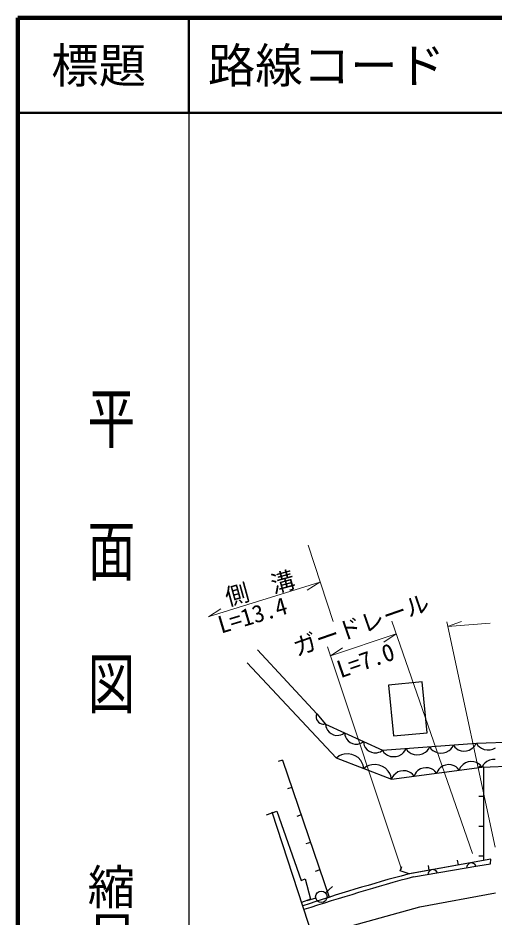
# Model space of a CAD drawing. Units: millimetres, scale not verified. Extents: x 40000 to 680000, y 20000 to 380000.
# Drawn here: x 40000 to 90156, y 285210 to 380000 of the extents above; entities that cross this region are included whole.
import ezdxf
from ezdxf.enums import TextEntityAlignment as Align

# ---------------------------------------------------------------- set-up
doc = ezdxf.new("R2010")
doc.units = ezdxf.units.MM
doc.header["$LTSCALE"] = 1000
for name, color, linetype, lineweight in [('M-BGD', 7, 'Continuous', 25), ('M-BMK-OTRS', 5, 'Continuous', 25), ('M-STR-HTXT', 7, 'Continuous', 13), ('M-STR-STRC', 7, 'Continuous', 25), ('M-TTL', 2, 'Continuous', 140), ('M-TTL-BAND', 7, 'Continuous', 25), ('M-TTL-LINE', 7, 'Continuous', 50)]:
    doc.layers.add(name, color=color, linetype=linetype, lineweight=lineweight)
doc.layers.add('M-TTL-TXT', color=7, linetype='Continuous')
doc.styles.add('@ＭＳ ゴシック', font='')
doc.styles.add('ＭＳ ゴシック', font='')
doc.styles.get('@ＭＳ ゴシック').set_extended_font_data('@MS Gothic')
doc.styles.get('ＭＳ ゴシック').set_extended_font_data('MS Gothic')

msp = doc.modelspace()

# ---------------------------------------------------------------- linework, layer by layer
at = {"layer": 'M-BGD'}
for p, q in [((65241, 313457), (71475, 306711)), ((73539, 302064), (64159, 312087)), ((82588, 310072), (79044, 309725)), ((83111, 304727), (82588, 310072)), ((79044, 309725), (79567, 304379)), ((71423, 306556), (71414, 306438)), ((71414, 306438), (71423, 306298)), ((71475, 306711), (71423, 306556)), ((71423, 306298), (71468, 306116)), ((71475, 306711), (72401, 305629)), ((71468, 306116), (71556, 305970)), ((71556, 305970), (71665, 305842)), ((71665, 305842), (71796, 305733)), ((71796, 305733), (71969, 305659)), ((71969, 305659), (72106, 305629)), ((72106, 305629), (72224, 305620)), ((72224, 305620), (72385, 305647)), ((72401, 305629), (72429, 305374)), ((72401, 305629), (78392, 302875)), ((72429, 305374), (72494, 305199)), ((88304, 303611), (128098, 305248)), ((72494, 305199), (72598, 305005)), ((72598, 305005), (72783, 304775)), ((72783, 304775), (73005, 304625)), ((73005, 304625), (73244, 304514)), ((73244, 304514), (73503, 304444)), ((73503, 304444), (73798, 304454)), ((73798, 304454), (74013, 304500)), ((74013, 304500), (74188, 304565)), ((74188, 304565), (74400, 304710)), ((74400, 304710), (74428, 304455)), ((74428, 304455), (74493, 304280)), ((74493, 304280), (74597, 304086)), ((79567, 304379), (83111, 304727)), ((74597, 304086), (74782, 303856)), ((74782, 303856), (75004, 303706)), ((75004, 303706), (75243, 303596)), ((75243, 303596), (75502, 303526)), ((75502, 303526), (75797, 303535)), ((75797, 303535), (76012, 303582)), ((76012, 303582), (76187, 303646)), ((76187, 303646), (76399, 303791)), ((76399, 303791), (76427, 303536)), ((76427, 303536), (76492, 303361)), ((76492, 303361), (76596, 303168)), ((78392, 302875), (88304, 303611)), ((85741, 303170), (85872, 303430)), ((85872, 303430), (86033, 303202)), ((88006, 303204), (88139, 303358)), ((88139, 303358), (88265, 303608)), ((88304, 303611), (88464, 303367)), ((88464, 303367), (88620, 303223)), ((88869, 301112), (144967, 303381)), ((74082, 302386), (73841, 302280)), ((74380, 302470), (74082, 302386)), ((74794, 302509), (74380, 302470)), ((75164, 302433), (74794, 302509)), ((75511, 302298), (75164, 302433)), ((76596, 303168), (76781, 302938)), ((76781, 302938), (77003, 302787)), ((77003, 302787), (77242, 302677)), ((77242, 302677), (77501, 302607)), ((77501, 302607), (77796, 302616)), ((77796, 302616), (78011, 302663)), ((78011, 302663), (78186, 302728)), ((78186, 302728), (78398, 302873)), ((78392, 302875), (78560, 302637)), ((78560, 302637), (78721, 302498)), ((78721, 302498), (78932, 302364)), ((80139, 302303), (80428, 302475)), ((80428, 302475), (80616, 302639)), ((80616, 302639), (80754, 302800)), ((80754, 302800), (80885, 303060)), ((80885, 303060), (81054, 302822)), ((81054, 302822), (81214, 302683)), ((81214, 302683), (81425, 302549)), ((81425, 302549), (81735, 302421)), ((81735, 302421), (82038, 302394)), ((82038, 302394), (82337, 302416)), ((82337, 302416), (82633, 302488)), ((82633, 302488), (82921, 302660)), ((82921, 302660), (83109, 302824)), ((83109, 302824), (83247, 302985)), ((83247, 302985), (83379, 303245)), ((83379, 303245), (83547, 303007)), ((83547, 303007), (83707, 302868)), ((83707, 302868), (83918, 302734)), ((83918, 302734), (84228, 302606)), ((84228, 302606), (84531, 302579)), ((84531, 302579), (84830, 302601)), ((84830, 302601), (85126, 302673)), ((85126, 302673), (85414, 302845)), ((85414, 302845), (85602, 303009)), ((85602, 303009), (85741, 303170)), ((86033, 303202), (86187, 303069)), ((86187, 303069), (86389, 302939)), ((86389, 302939), (86687, 302817)), ((86687, 302817), (86978, 302790)), ((86978, 302790), (87265, 302812)), ((87265, 302812), (87549, 302881)), ((87549, 302881), (87826, 303046)), ((87826, 303046), (88006, 303204)), ((88620, 303223), (88826, 303082)), ((88826, 303082), (89132, 302944)), ((89132, 302944), (89434, 302907)), ((89434, 302907), (89734, 302919)), ((89734, 302919), (90031, 302981)), ((90031, 302981), (90325, 303143)), ((67875, 301849), (67402, 301689)), ((67875, 301849), (72779, 287392)), ((73539, 302064), (79338, 299819)), ((73841, 302280), (73556, 302058)), ((75835, 302106), (75511, 302298)), ((76115, 301798), (75835, 302106)), ((76279, 301535), (76115, 301798)), ((76385, 301295), (76279, 301535)), ((78932, 302364), (79242, 302236)), ((79242, 302236), (79545, 302208)), ((79545, 302208), (79844, 302231)), ((79844, 302231), (80139, 302303)), ((87162, 301559), (86896, 301377)), ((87441, 301645), (87162, 301559)), ((87726, 301684), (87441, 301645)), ((88018, 301675), (87726, 301684)), ((88322, 301571), (88018, 301675)), ((88532, 301454), (88322, 301571)), ((88694, 301331), (88532, 301454)), ((89196, 301526), (89052, 301370)), ((89390, 301684), (89196, 301526)), ((89684, 301846), (89390, 301684)), ((89981, 301908), (89684, 301846)), ((90281, 301920), (89981, 301908)), ((76447, 300939), (76385, 301295)), ((76732, 301160), (76447, 300939)), ((76973, 301267), (76732, 301160)), ((77271, 301351), (76973, 301267)), ((77685, 301390), (77271, 301351)), ((78055, 301313), (77685, 301390)), ((78401, 301179), (78055, 301313)), ((78726, 300987), (78401, 301179)), ((79006, 300679), (78726, 300987)), ((79170, 300416), (79006, 300679)), ((79338, 299819), (88869, 301112)), ((80027, 300591), (79761, 300410)), ((80306, 300677), (80027, 300591)), ((80591, 300716), (80306, 300677)), ((80883, 300707), (80591, 300716)), ((81188, 300603), (80883, 300707)), ((81397, 300486), (81188, 300603)), ((81559, 300363), (81397, 300486)), ((81968, 300564), (81845, 300402)), ((82139, 300732), (81968, 300564)), ((82405, 300914), (82139, 300732)), ((82684, 301000), (82405, 300914)), ((82969, 301039), (82684, 301000)), ((83261, 301030), (82969, 301039)), ((83566, 300926), (83261, 301030)), ((83776, 300809), (83566, 300926)), ((83938, 300686), (83776, 300809)), ((84113, 300467), (83938, 300686)), ((84223, 300724), (84113, 300467)), ((84346, 300886), (84223, 300724)), ((84517, 301055), (84346, 300886)), ((84783, 301236), (84517, 301055)), ((85062, 301322), (84783, 301236)), ((85348, 301361), (85062, 301322)), ((85640, 301352), (85348, 301361)), ((85944, 301248), (85640, 301352)), ((86154, 301131), (85944, 301248)), ((86316, 301008), (86154, 301131)), ((86491, 300790), (86316, 301008)), ((86601, 301047), (86491, 300790)), ((86725, 301209), (86601, 301047)), ((86896, 301377), (86725, 301209)), ((89061, 301120), (88561, 301121)), ((88869, 301112), (88694, 301331)), ((89052, 301370), (88913, 301114)), ((89061, 301120), (89040, 291277)), ((79276, 300176), (79170, 300416)), ((79338, 299819), (79276, 300176)), ((79467, 300079), (79356, 299822)), ((79590, 300241), (79467, 300079)), ((79761, 300410), (79590, 300241)), ((81734, 300144), (81559, 300363)), ((81845, 300402), (81734, 300144)), ((68856, 298958), (68383, 298797)), ((89054, 297991), (88554, 297992)), ((66180, 296086), (67284, 296450)), ((67284, 296450), (69837, 289150)), ((69837, 296066), (69363, 295906)), ((89047, 294862), (88547, 294863)), ((70818, 293175), (70344, 293014)), ((89823, 291420), (81067, 289822)), ((89823, 291420), (81067, 289822)), ((89040, 291277), (81808, 289958)), ((86409, 290797), (86319, 291289)), ((87774, 291008), (87616, 290981)), ((87899, 290988), (87774, 291008)), ((89041, 291732), (88541, 291733)), ((89802, 290926), (89823, 291420)), ((71798, 290284), (71325, 290123)), ((80285, 290162), (80441, 290637)), ((81232, 289852), (80285, 290162)), ((81658, 289543), (88455, 290709)), ((83331, 290235), (83241, 290727)), ((83344, 290154), (83262, 290039)), ((83433, 290230), (83344, 290154)), ((83544, 290290), (83433, 290230)), ((83702, 290316), (83544, 290290)), ((83827, 290297), (83702, 290316)), ((83936, 290255), (83827, 290297)), ((84051, 290173), (83936, 290255)), ((84127, 290084), (84051, 290173)), ((84187, 289973), (84127, 290084)), ((87292, 290621), (87273, 290496)), ((87334, 290730), (87292, 290621)), ((87416, 290845), (87334, 290730)), ((87505, 290921), (87416, 290845)), ((87616, 290981), (87505, 290921)), ((88008, 290946), (87899, 290988)), ((88123, 290864), (88008, 290946)), ((88199, 290775), (88123, 290864)), ((88258, 290664), (88199, 290775)), ((88455, 290709), (89802, 290926)), ((69837, 289150), (70266, 289332)), ((70266, 289332), (70811, 287186)), ((81808, 289958), (81232, 289852)), ((83220, 289930), (83201, 289805)), ((83262, 290039), (83220, 289930)), ((72403, 287852), (73142, 288526)), ((71382, 287285), (70420, 287013)), ((72779, 287392), (72306, 287232)), ((70811, 287186), (69875, 286856))]:
    msp.add_line(p, q, dxfattribs=at)
msp.add_circle((71960, 287448), 600, dxfattribs=at)
for centre, radius, start, end in [((129802, 108262), 187987, 105.02515, 108.54981), ((165215, -10831), 311780, 105.53931, 107.75757)]:
    msp.add_arc(centre, radius, start, end, dxfattribs=at)
at = {"layer": 'M-BMK-OTRS'}
msp.add_line((72214, 279718), (66764, 296349), dxfattribs=at)
at = {"layer": 'M-STR-HTXT'}
for p, q in [((70577, 324481), (73221, 316433)), ((60129, 316950), (71789, 320587)), ((71789, 320587), (70482, 319739)), ((60074, 316914), (61380, 317763)), ((87875, 292016), (79375, 316476)), ((85180, 316419), (90289, 292674)), ((85266, 315917), (86731, 316447)), ((89765, 316252), (85266, 315917)), ((72942, 312816), (79833, 315134)), ((79833, 315134), (78545, 314258)), ((72625, 313767), (80418, 290351)), ((72908, 312771), (74192, 313653))]:
    msp.add_line(p, q, dxfattribs=at)
at = {"layer": 'M-STR-STRC'}
for p, q in [((82323, 286378), (90297, 287861)), ((71053, 283263), (82323, 286378))]:
    msp.add_line(p, q, dxfattribs=at)
at = {"layer": 'M-TTL'}
for p, q in [((40000, 380000), (40000, 20000)), ((680000, 380000), (40000, 380000))]:
    msp.add_line(p, q, dxfattribs=at)
at = {"layer": 'M-TTL-BAND'}
msp.add_line((58000, 370000), (58000, 20000), dxfattribs=at)
at = {"layer": 'M-TTL-LINE'}
for p, q in [((58000, 380000), (58000, 370000)), ((40000, 370000), (680000, 370000))]:
    msp.add_line(p, q, dxfattribs=at)

# ---------------------------------------------------------------- texts
at = {"layer": 'M-STR-HTXT', "style": 'ＭＳ ゴシック'}
for s, rotation, p in [('側\u3000溝', 15.4, (62262, 317532)), ('L=13.4', 16.7, (61550, 314627)), ('ガードレール', 19.2, (69542, 312239)), ('L=7.0', 19.1, (74163, 309934))]:
    msp.add_text(s, height=1833, rotation=rotation, dxfattribs=at).set_placement(p, align=Align.BOTTOM_LEFT)
at = {"layer": 'M-TTL-BAND', "style": '@ＭＳ ゴシック', "width": 1.4}
msp.add_text('平  面  図', height=3666, rotation=270, dxfattribs=at).set_placement((49777, 306475), align=Align.MIDDLE_RIGHT)
at = {"layer": 'M-TTL-BAND', "style": '@ＭＳ ゴシック'}
msp.add_text('縮尺千分の一', height=3666, rotation=270, dxfattribs=at).set_placement((49777, 261030), align=Align.MIDDLE_RIGHT)
at = {"layer": 'M-TTL-TXT', "style": 'ＭＳ ゴシック'}
msp.add_text('標題', height=3666, dxfattribs=at).set_placement((48500, 375000), align=Align.MIDDLE_CENTER)
msp.add_text('路線コード', height=3666, dxfattribs=at).set_placement((60000, 375000), align=Align.MIDDLE_LEFT)

doc.saveas('drawing.dxf')
